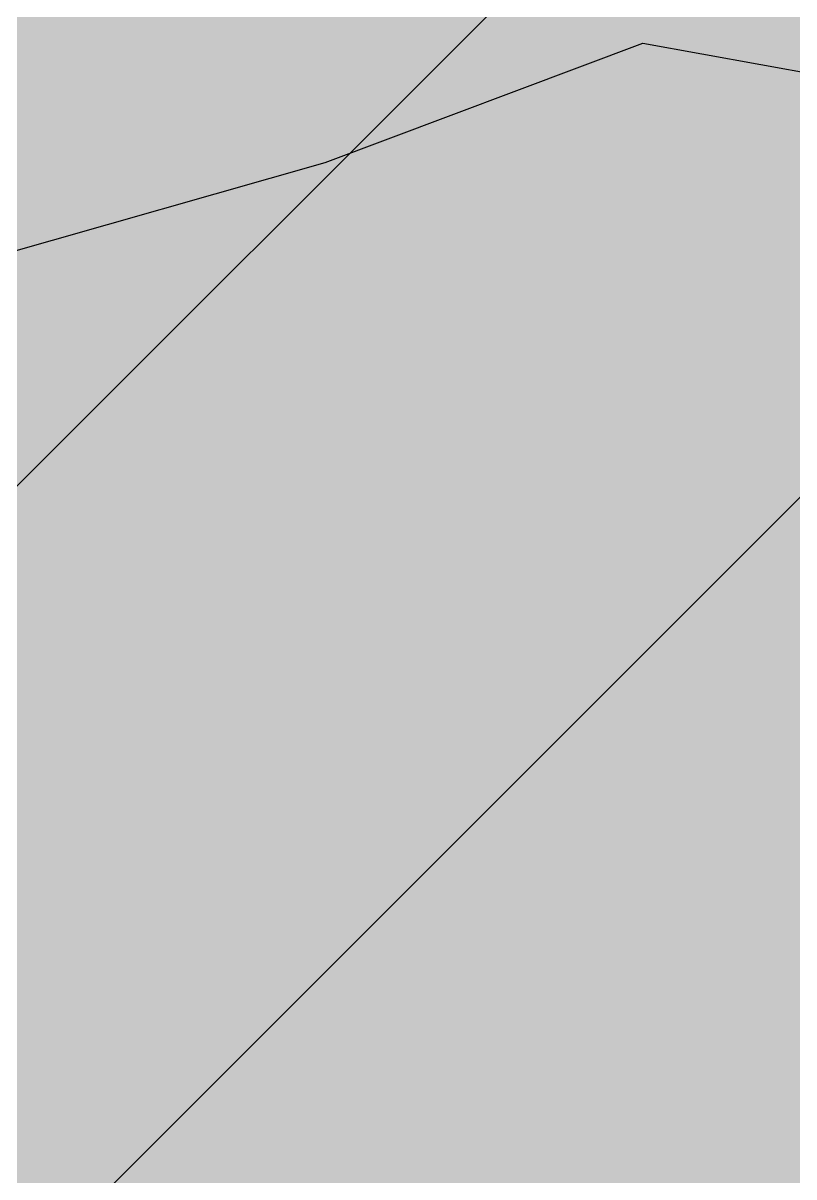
# Model space of a CAD drawing. Header units: inches. Extents: x 628093 to 631450, y 4517559 to 4521481.
# Drawn here: x 629138.53 to 629148.81, y 4519524.66 to 4519540.07 of the extents above; entities that cross this region are included whole.
import ezdxf

# ---------------------------------------------------------------- set-up
doc = ezdxf.new("R2010")
doc.units = ezdxf.units.IN
doc.header["$MEASUREMENT"] = 0
for name, color, linetype in [('_ENGEO-QAF', 211, 'Continuous'), ('ATA._LEASE_2003', 6, 'Continuous'), ('B-G-LAVA', 7, 'Continuous')]:
    doc.layers.add(name, color=color, linetype=linetype)

msp = doc.modelspace()

# ---------------------------------------------------------------- hatches: boundary and pattern name
at = {"layer": '_ENGEO-QAF'}
msp.add_hatch(color=256, dxfattribs=at).paths.add_polyline_path([(629148.624, 4519516.96), (629148.577, 4519519.666), (629149.898, 4519521.584), (629153.118, 4519523.265), (629156.034, 4519526.835), (629156.524, 4519529.822), (629156.201, 4519532.794), (629153.68, 4519537.623), (629149.534, 4519542.424), (629145.701, 4519544.794), (629142.154, 4519546.356), (629139.176, 4519546.304), (629131.078, 4519544.809), (629122.192, 4519541.947), (629112.213, 4519539.607), (629107.653, 4519537.091), (629106.053, 4519535.709), (629105.007, 4519533.525), (629105.045, 4519531.36), (629105.088, 4519528.924), (629105.658, 4519527.31), (629110.606, 4519523.064), (629113.337, 4519521.758), (629115.237, 4519521.521), (629118.214, 4519521.573), (629122.28, 4519521.373), (629125.272, 4519520.613), (629128.022, 4519518.224), (629130.301, 4519511.767), (629131.768, 4519505.295), (629133.7, 4519503.163), (629135.88, 4519502.389), (629139.404, 4519502.179), (629143.717, 4519503.338), (629146.657, 4519505.555), (629148.771, 4519508.57), (629149.237, 4519512.909)])
at = {"layer": 'ATA._LEASE_2003'}
h = msp.add_hatch(dxfattribs=at)
h.set_pattern_fill('ANSI31', color=251, scale=60, style=0)
h.paths.add_polyline_path([(629306.623, 4519190.835), (629305.59, 4519252.845), (629104.772, 4519254.311), (629097.24, 4519657.282), (629297.95, 4519656.204), (629291.84, 4519990.434), (629348.906, 4519934.554), (629414.886, 4519897.542), (629434.685, 4519887.615), (629526.758, 4519872.11), (629527.41, 4519861.494), (629522.62, 4519846.309), (629511.94, 4519819.251), (629511.855, 4519796.147), (629520.37, 4519731.188), (629523.166, 4519706.557), (629533.83, 4519640.06), (629537.789, 4519617.639), (629542.491, 4519602.773), (629549.546, 4519583.409), (629552.474, 4519571.589), (629553.461, 4519559.239), (629555.114, 4519544.109), (629557.134, 4519535.993), (629579.642, 4519489.607), (629617.293, 4519420.405), (629636.953, 4519349.206), (629895.509, 4519327.043), (629896.405, 4519326.422), (629896.084, 4519271.058), (629813.024, 4519270.109), (629784.407, 4519278.918), (629769.243, 4519302.285), (629755.115, 4519310.224), (629742.774, 4519313.42), (629725.766, 4519310.394), (629716.626, 4519306.14), (629706.014, 4519288.56), (629677.442, 4519283.285), (629657.877, 4519295.516), (629623.389, 4519282.233), (629614.898, 4519271.406), (629605.805, 4519268.153), (629567.647, 4519288.483), (629557.511, 4519287.605), (629541.579, 4519277.879), (629521.051, 4519290.819), (629489.742, 4519301.401), (629483.038, 4519301.59), (629474.419, 4519282.843), (629474.455, 4519260.305), (629492.097, 4519230.138), (629505.871, 4519226.023), (629513.107, 4519216.388), (629527.351, 4519191.064), (629544.851, 4519172.464), (629552.301, 4519158.136), (629554.767, 4519146.064), (629573.309, 4519129.914), (629605.224, 4519128.208), (629700.022, 4519082.554), (629708.814, 4519081.462), (629716.267, 4519085.327), (629734.67, 4519108.058), (629771.006, 4519108.692), (629778.763, 4519095.133), (629776.496, 4519081.399), (629781.703, 4519070.285), (629783.108, 4519061.594), (629777.56, 4519056.914), (629612.046, 4519055.358), (629608.512, 4519083.446), (629573.451, 4519081.589), (629560.987, 4519077.637), (629555.975, 4519077.549), (629530.901, 4519079.912), (629529.815, 4519068.378), (629531.366, 4519047.251), (629531.459, 4519045.997), (629544.205, 4519033.77), (629573.132, 4519028.05), (629577.108, 4519015.669), (629568.642, 4518998.092), (629567.179, 4518938.307), (629513.801, 4518908.74), (629512.297, 4518955.741), (629515.416, 4518959.813), (629531.683, 4518961.342), (629542.764, 4518972.74), (629546.197, 4518991.475), (629531.871, 4519022.349), (629509.472, 4519049.073), (629506.502, 4519055.058), (629505.878, 4519075.43), (629510.564, 4519094.187), (629537.731, 4519125.888), (629531.245, 4519153.261), (629511.201, 4519173.883), (629499.068, 4519213.952), (629479.14, 4519221.623), (629451.156, 4519268.795), (629430.836, 4519276.564), (629415.034, 4519275.358), (629408.319, 4519269.039), (629409.68, 4519226.574), (629400.669, 4519209.668), (629393.949, 4519203.66), (629388.555, 4519192.71), (629312.645, 4519188.265)])
h.paths.add_polyline_path([(629240.363, 4520058.352), (629175.518, 4520058.028), (629133.678, 4520073.543), (629088.504, 4520136.374), (629083.961, 4520381.542), (629089.21, 4520381.44), (629132.87, 4520367.7), (629217.006, 4520366.719), (629223.788, 4520282.479), (629163.621, 4520253.361), (629139.405, 4520229.25), (629185.972, 4520111.676), (629206.627, 4520114.944)])

# ---------------------------------------------------------------- linework, layer by layer
at = {"layer": 'B-G-LAVA'}
for p, q in [((629142.559, 4519538.204), (629146.799, 4519539.797)), ((629146.799, 4519539.797), (629151.386, 4519538.966)), ((629138.009, 4519536.91), (629142.559, 4519538.204))]:
    msp.add_line(p, q, dxfattribs=at)

doc.saveas('drawing.dxf')
